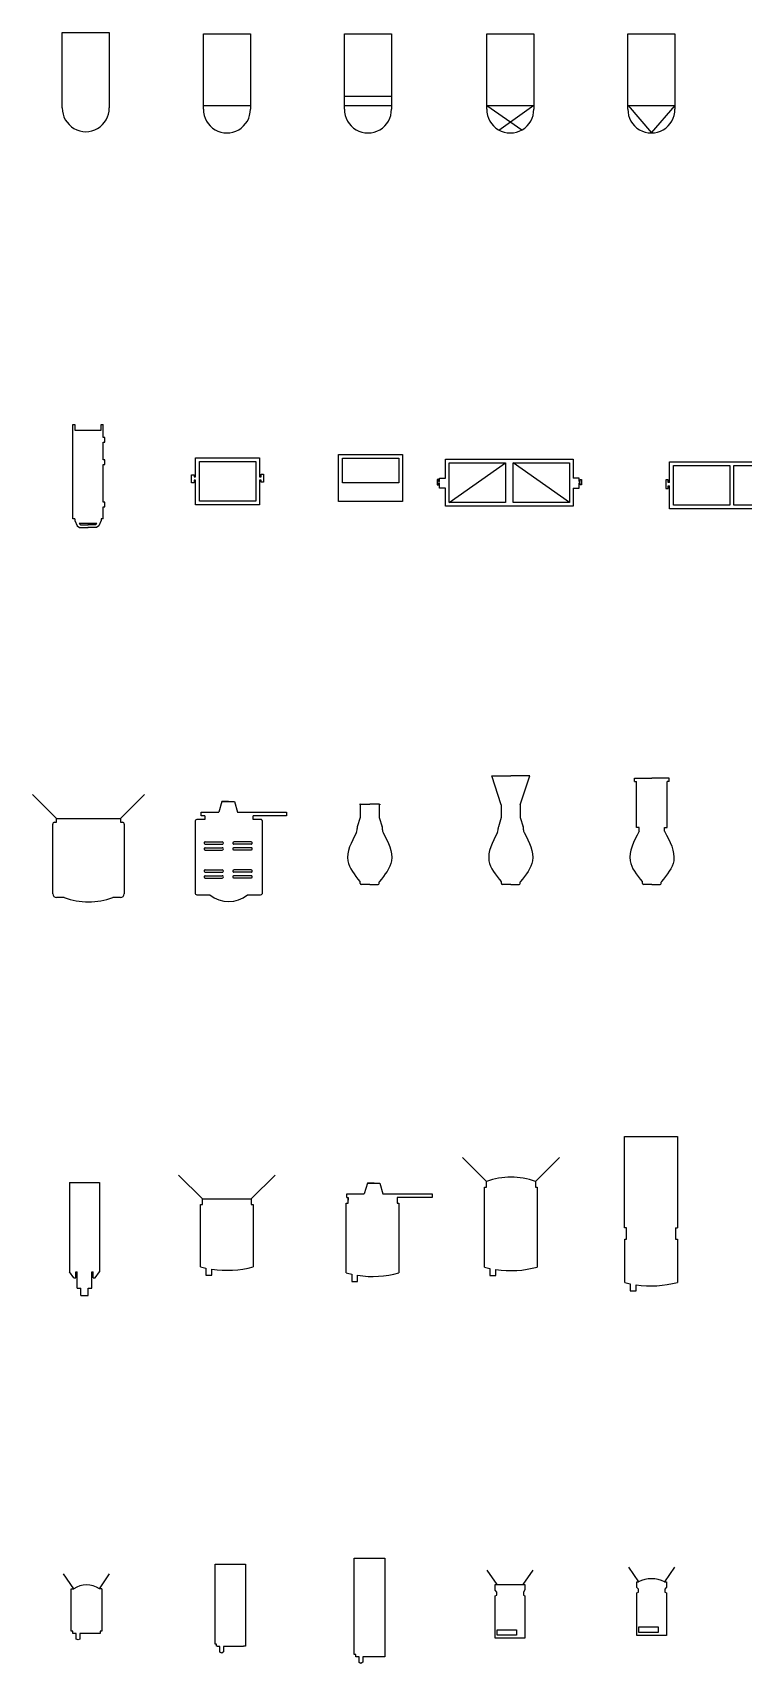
# Model space of a CAD drawing. Extents: x -17897 to 28333, y -5450 to 20354.
# Drawn here: x 6913 to 10692, y 3332 to 11998 of the extents above; entities that cross this region are included whole.
import ezdxf
from ezdxf.enums import TextEntityAlignment as Align

# ---------------------------------------------------------------- set-up
doc = ezdxf.new("R2010")
doc.units = 0
doc.layers.get('0').update_dxf_attribs({"linetype": 'CONTINUOUS'})
doc.layers.add('LANTERNS', color=7, linetype='CONTINUOUS')

# ---------------------------------------------------------------- blocks, each defined once
blk = doc.blocks.new('Par64-60')
at = {"layer": 'LANTERNS'}
for p, q in [((-129.7, 388.7), (120.3, 388.7)), ((-129.7, -11.3), (-129.7, 388.7)), ((120.3, 388.7), (120.3, -11.3))]:
    blk.add_line(p, q, dxfattribs=at)
blk.add_arc((-4.7, -12.7), 125, 179.33, 0.67, dxfattribs=at)
at = {"layer": 'LANTERNS', "width": 0.882353, "flags": 4}
blk.add_attdef('COLOUR', text='', height=50, dxfattribs=at).set_placement((-129.7, 188.7), (120.3, 188.7), align=Align.FIT)
blk = doc.blocks.new('Par64-61')
at = {"layer": 'LANTERNS'}
for p, q in [((-129.5, 382), (120.5, 382)), ((-129.5, -18), (-129.5, 382)), ((120.5, 382), (120.5, -18)), ((-129.7, 1.2), (120.3, 1.2))]:
    blk.add_line(p, q, dxfattribs=at)
blk.add_arc((-4.5, -19.5), 125, 179.33, 0.67, dxfattribs=at)
at = {"layer": 'LANTERNS', "width": 0.882353, "flags": 4}
blk.add_attdef('COLOUR', text='', height=50, dxfattribs=at).set_placement((-129.5, 182), (120.5, 182), align=Align.FIT)
blk = doc.blocks.new('Par64-62')
at = {"layer": 'LANTERNS'}
for p, q in [((-129.5, 382), (120.5, 382)), ((-129.5, -18), (-129.5, 382)), ((120.5, 382), (120.5, -18)), ((-129.7, 51.2), (120.3, 51.2)), ((-129.7, 1.2), (120.3, 1.2))]:
    blk.add_line(p, q, dxfattribs=at)
blk.add_arc((-4.5, -19.5), 125, 179.33, 0.67, dxfattribs=at)
at = {"layer": 'LANTERNS', "width": 0.882353}
blk.add_attdef('COLOUR', text='', height=50, dxfattribs=at).set_placement((-129.5, 182), (120.5, 182), align=Align.FIT)
blk = doc.blocks.new('Par64exg')
at = {"layer": 'LANTERNS'}
for p, q in [((-122.7, 382), (127.3, 382)), ((-122.7, -18), (-122.7, 382)), ((127.3, 382), (127.3, -18)), ((-122.9, 1.2), (127.1, 1.2)), ((-122.7, 1.2), (64.1, -127.9)), ((127.5, 0.6), (-58.9, -131.6))]:
    blk.add_line(p, q, dxfattribs=at)
blk.add_arc((2.3, -19.5), 125, 179.33, 0.67, dxfattribs=at)
at = {"layer": 'LANTERNS', "width": 0.882353}
blk.add_attdef('COLOUR', text='', height=50, dxfattribs=at).set_placement((-122.7, 182), (127.3, 182), align=Align.FIT)
blk = doc.blocks.new('Par64ray')
at = {"layer": 'LANTERNS'}
for p, q in [((-122.7, 382), (127.3, 382)), ((-122.7, -18), (-122.7, 382)), ((127.3, 382), (127.3, -18)), ((-122.9, 1.2), (127.1, 1.2)), ((-121, 0.6), (2.3, -144.5)), ((2.3, -144.5), (128.8, 0.6))]:
    blk.add_line(p, q, dxfattribs=at)
blk.add_arc((2.3, -19.5), 125, 179.33, 0.67, dxfattribs=at)
at = {"layer": 'LANTERNS', "width": 0.882353}
blk.add_attdef('COLOUR', text='', height=50, dxfattribs=at).set_placement((-122.7, 182), (127.3, 182), align=Align.FIT)
at = {"layer": 'LANTERNS', "flags": 4}
blk.add_attdef('LAMP', text='', height=50, dxfattribs=at).set_placement((2, -69.2), align=Align.CENTER)
blk = doc.blocks.new('AcclaimZoomProfile')
for p, q in [((-73, 305.7), (-63, 305.7)), ((-73, -194.3), (-73, 305.7)), ((-63, 305.7), (-63, 275.7)), ((-63, 275.7), (77, 275.7)), ((77, 275.7), (77, 305.7)), ((77, 305.7), (87, 305.7)), ((86.9, 237.7), (86.9, 306)), ((96, 237.7), (86.9, 237.7)), ((86.9, 212.7), (96, 212.7)), ((86.9, 118.5), (86.9, 212.6)), ((96, 212.7), (96, 237.7)), ((96, 118.5), (86.9, 118.5)), ((87.1, -107), (86.9, 93.5)), ((86.9, 93.5), (96, 93.5)), ((96, 93.5), (96, 118.5)), ((87, -194.3), (87.1, -132)), ((96.2, -107), (87.1, -107)), ((87.1, -132), (96.2, -132)), ((96.2, -132), (96.2, -107)), ((-62.8, -194.3), (-73, -194.3)), ((-62.8, -194.3), (-62.8, -204.3)), ((-62.8, -204.3), (-50.1, -231.4)), ((-50.1, -231.4), (-38.6, -241.1)), ((53.5, -219.3), (-39.2, -219.3)), ((-39.2, -219.3), (-37.9, -222.1)), ((-38.6, -241.1), (7.2, -241.1)), ((-37.9, -222.1), (-33.2, -226.1)), ((-33.2, -226.1), (7.2, -226.1)), ((47.4, -226.1), (7, -226.1)), ((52.9, -241.1), (7, -241.1)), ((52.2, -222.1), (47.4, -226.1)), ((53.5, -219.3), (52.2, -222.1)), ((64.3, -231.4), (52.9, -241.1)), ((77, -204.3), (64.3, -231.4)), ((87, -194.3), (77, -194.3)), ((77, -194.3), (77, -204.3))]:
    blk.add_line(p, q)
at = {"flags": 4}
for tag, width, p, p2 in [('COLOUR', 0.491727, (-62.5, 129.7), (76.8, 129.7)), ('GOBO/IRIS', 0.348307, (-62.5, -45.4), (76.8, -45.4))]:
    blk.add_attdef(tag, text='', height=50, dxfattribs=dict(at, width=width)).set_placement(p, p2, align=Align.FIT)
blk = doc.blocks.new('AuroraFlood')
for p, q in [((-170.7, 129.6), (169.3, 129.6)), ((-170.7, 27.6), (-170.7, 129.6)), ((-150.7, -100.4), (-150.7, 109.6)), ((-150.7, 109.6), (149.3, 109.6)), ((149.3, 109.6), (149.3, -100.4)), ((169.3, 129.6), (169.3, 28.6)), ((-192.7, -3.4), (-192.7, 39)), ((-192.7, 39), (-179.2, 39)), ((-179.2, 39), (-179.2, 27.6)), ((-179.2, 27.6), (-170.7, 27.6)), ((-170.7, 10), (-179.2, 10)), ((-179.2, 10), (-179.2, -3.4)), ((-170.7, -120.4), (-170.7, 10)), ((168.9, 28.6), (177.2, 28.6)), ((177.2, 11), (168.9, 11)), ((169.3, 11), (169.3, -120.4)), ((177.2, 42.1), (190.6, 42.1)), ((177.2, 28.6), (177.2, 42.1)), ((177.2, -0.3), (177.2, 11)), ((190.6, 42.1), (190.6, -0.3)), ((-179.2, -3.4), (-192.7, -3.4)), ((190.6, -0.3), (177.2, -0.3)), ((169.3, -120.4), (-170.7, -120.4)), ((149.3, -100.4), (-150.7, -100.4))]:
    blk.add_line(p, q)
at = {"width": 1.058824, "flags": 4}
blk.add_attdef('COLOUR', text='', height=50, dxfattribs=at).set_placement((-150.7, 4.6), (149.3, 4.6), align=Align.FIT)
blk = doc.blocks.new('AuroraGroundrow')
for p, q in [((-160.6, -103.4), (-160.6, 146.6)), ((-160.6, 146.6), (179.4, 146.6)), ((-140.6, 126.6), (159.4, 126.6)), ((-140.6, -3.4), (-140.6, 126.6)), ((159.4, 126.6), (159.4, -3.4)), ((179.4, 146.6), (179.4, -103.4)), ((159.4, -3.4), (-140.6, -3.4)), ((179.4, -103.4), (-160.6, -103.4))]:
    blk.add_line(p, q)
at = {"width": 1.058824, "flags": 4}
blk.add_attdef('COLOUR', text='', height=50, dxfattribs=at).set_placement((-140.6, 61.6), (159.4, 61.6), align=Align.FIT)
blk = doc.blocks.new('Aurora2x2cellFlood')
for p, q in [((-343, 122.5), (-3, 122.5)), ((-343, 21.6), (-343, 122.5)), ((-323, -107.5), (-23, 102.5)), ((-323, 102.5), (-23, 102.5)), ((-323, -107.5), (-323, 102.5)), ((-23, 102.5), (-23, -107.5)), ((-3, 122.5), (337, 122.5)), ((317, -107.5), (17, 102.5)), ((17, 102.5), (317, 102.5)), ((17, -107.5), (17, 102.5)), ((317, 102.5), (317, -107.5)), ((337, 122.5), (337, 21.6)), ((-386.3, 13.6), (-386.3, -15.2)), ((-379.3, 13.6), (-386.3, 13.6)), ((-379.3, 2.6), (-379.3, 13.6)), ((-374.8, 2.6), (-379.3, 2.6)), ((-374.8, 2.6), (-374.8, 21.6)), ((-374.8, 21.6), (-343, 21.6)), ((369.1, 21.6), (337, 21.6)), ((369.1, 2.6), (369.1, 21.6)), ((369.1, 2.6), (373.6, 2.6)), ((373.6, 13.6), (380.6, 13.6)), ((373.6, 2.6), (373.6, 13.6)), ((380.6, 13.6), (380.6, -15.2)), ((-386.3, -15.2), (-379.3, -15.2)), ((-379.3, -4.4), (-374.8, -4.4)), ((-379.3, -15.2), (-379.3, -4.4)), ((-374.8, -31.3), (-374.8, -4.4)), ((-343, -31.3), (-374.8, -31.3)), ((-343, -127.5), (-343, -31.3)), ((337, -31.3), (337, -127.5)), ((337, -31.3), (369.1, -31.3)), ((373.6, -4.4), (369.1, -4.4)), ((369.1, -31.3), (369.1, -4.4)), ((373.6, -15.2), (373.6, -4.4)), ((380.6, -15.2), (373.6, -15.2)), ((-3, -127.5), (-343, -127.5)), ((-23, -107.5), (-323, -107.5)), ((337, -127.5), (-3, -127.5)), ((317, -107.5), (17, -107.5))]:
    blk.add_line(p, q)
at = {"flags": 4}
for tag, width, p, p2 in [('COLOUR1', 0.589736, (-323.2, 26.8), (-136.4, 26.8)), ('COLOUR2', 0.557048, (127.2, 26.8), (312.9, 26.8)), ('COLOUR3', 0.560249, (-212.2, -80.9), (-25.4, -80.9)), ('COLOUR4', 0.531436, (20.5, -80.9), (197.6, -80.9))]:
    blk.add_attdef(tag, text='', height=50, dxfattribs=dict(at, width=width)).set_placement(p, p2, align=Align.FIT)
blk = doc.blocks.new('Aurora4cellFlood')
for p, q in [((-650.8, -2.6), (-650.8, 108.5)), ((-650.8, 108.5), (-296.5, 108.5)), ((-630.8, -121.5), (-630.8, 88.5)), ((-630.8, 88.5), (-330.8, 88.5)), ((-330.8, 88.5), (-330.8, -121.5)), ((-329.4, 108.5), (-9.4, 108.5)), ((-309.4, -121.5), (-309.4, 88.5)), ((-309.4, 88.5), (-9.4, 88.5)), ((-9.4, 88.5), (-9.4, -121.5)), ((-8, 108.5), (312, 108.5)), ((12, 88.5), (312, 88.5)), ((12, -121.5), (12, 88.5)), ((312, 88.5), (312, -121.5)), ((313.4, 108.5), (653.4, 108.5)), ((333.4, -121.5), (333.4, 88.5)), ((333.4, 88.5), (633.4, 88.5)), ((633.4, 88.5), (633.4, -121.5)), ((653.4, 108.5), (653.4, -2.6)), ((-671.7, 12.4), (-671.7, -33.5)), ((-658.7, 12.4), (-671.7, 12.4)), ((-658.7, -2.6), (-658.7, 12.4)), ((661.3, -2.6), (661.3, 12.4)), ((661.3, 12.4), (674.3, 12.4)), ((674.3, 12.4), (674.3, -33.5)), ((-671.7, -33.5), (-658.7, -33.5)), ((-650.7, -2.6), (-658.7, -2.6)), ((-658.7, -20.5), (-650.7, -20.5)), ((-658.7, -33.5), (-658.7, -20.5)), ((-650.8, -141.5), (-650.8, -20.5)), ((653.4, -2.6), (661.3, -2.6)), ((661.3, -20.5), (653.4, -20.5)), ((653.4, -20.5), (653.4, -141.5)), ((661.3, -33.5), (661.3, -20.5)), ((674.3, -33.5), (661.3, -33.5)), ((-296.5, -141.5), (-650.8, -141.5)), ((-330.8, -121.5), (-630.8, -121.5)), ((-9.4, -141.5), (-329.4, -141.5)), ((-9.4, -121.5), (-309.4, -121.5)), ((312, -141.5), (-8, -141.5)), ((312, -121.5), (12, -121.5)), ((653.4, -141.5), (313.4, -141.5)), ((633.4, -121.5), (333.4, -121.5))]:
    blk.add_line(p, q)
at = {"flags": 4}
for tag, width, p, p2 in [('COLOUR1', 0.947368, (-630.8, -16.5), (-330.8, -16.5)), ('COLOUR2', 0.9, (-309.4, -16.5), (-9.4, -16.5)), ('COLOUR3', 0.9, (12, -16.5), (312, -16.5)), ('COLOUR4', 0.9, (333.4, -16.5), (633.4, -16.5))]:
    blk.add_attdef(tag, text='', height=50, dxfattribs=dict(at, width=width)).set_placement(p, p2, align=Align.FIT)
blk = doc.blocks.new('Patt243')
for p, q in [((-160.2, 212.9), (-287.5, 340.1)), ((179.8, 212.9), (307.1, 340.1)), ((-180.2, -187.1), (-180.2, 182.9)), ((-170.2, 192.9), (-160.2, 192.9)), ((-160.2, 212.9), (179.8, 212.9)), ((-160.2, 192.9), (-160.2, 212.9)), ((179.8, 212.9), (179.8, 192.9)), ((179.8, 192.9), (189.8, 192.9)), ((199.8, 182.9), (199.8, -187.1)), ((-120.2, -207.1), (-160.2, -207.1)), ((179.8, -207.1), (139.8, -207.1))]:
    blk.add_line(p, q)
for centre, radius, start, end in [((-170.2, 182.9), 10, 90, 180), ((189.8, 182.9), 10, 0, 90), ((-160.2, -187.1), 20, 180, 270), ((9.8, 152.2), 382.1, 250.11131, 289.88869), ((179.8, -187.1), 20, 270, 0)]:
    blk.add_arc(centre, radius, start, end)
at = {"width": 1.198838}
blk.add_attdef('COLOUR', text='', height=50, dxfattribs=at).set_placement((-159.6, -2.1), (180.1, -2.1), align=Align.FIT)
blk = doc.blocks.new('Patt252')
at = {"layer": 'LANTERNS'}
for p, q in [((-31.1, 303.6), (-47.7, 245.7)), ((4.1, 303.6), (-31.1, 303.6)), ((-31.1, 303.6), (35.2, 303.6)), ((35.2, 303.6), (51.7, 245.7)), ((-173.7, 197.1), (-173.7, -182.9)), ((-154.6, 207.1), (-163.7, 207.1)), ((-122.2, 207.1), (-154.6, 207.1)), ((-140.9, 245.7), (-47.7, 245.7)), ((-140.9, 227.1), (-140.9, 245.7)), ((-122.2, 227.1), (-140.9, 227.1)), ((-122.2, 227.1), (-122.2, 207.1)), ((51.7, 245.7), (312.7, 245.7)), ((312.7, 227.1), (135.4, 227.1)), ((135.4, 207.1), (135.4, 227.1)), ((174.9, 207.4), (135.4, 207.1)), ((185, -182.9), (185, 197.4)), ((312.7, 245.7), (312.7, 227.1)), ((-120.1, 88.4), (-29, 88.4)), ((124.2, 88.4), (33.1, 88.4)), ((-120.1, 76), (-29, 76)), ((-120.1, 57.4), (-29, 57.4)), ((-120.1, 45), (-29, 45)), ((124.2, 76), (33.1, 76)), ((124.2, 57.4), (33.1, 57.4)), ((124.2, 45), (33.1, 45)), ((-120.1, -60.6), (-29, -60.6)), ((-120.1, -73), (-29, -73)), ((124.2, -60.6), (33.1, -60.6)), ((124.2, -73), (33.1, -73)), ((-120.1, -91.6), (-29, -91.6)), ((-120.1, -104), (-29, -104)), ((124.2, -91.6), (33.1, -91.6)), ((124.2, -104), (33.1, -104)), ((-163.8, -192.9), (-94.6, -192.9)), ((105.4, -192.9), (175, -192.9))]:
    blk.add_line(p, q, dxfattribs=at)
for centre, radius, start, end in [((-163.7, 197.1), 10, 90, 180), ((175, 197.4), 10, 0, 90.40889), ((-120, 82.2), 6.2, 91.5507, 271.5507), ((-29, 82.2), 6.21, 269.92632, 89.92632), ((33.1, 82.2), 6.21, 90.07368, 270.07368), ((124.1, 82.2), 6.2, 268.4493, 88.4493), ((-120, 51.2), 6.2, 91.5507, 271.5507), ((-29, 51.2), 6.21, 269.92632, 89.92632), ((33.1, 51.2), 6.21, 90.07368, 270.07368), ((124.1, 51.2), 6.2, 268.4493, 88.4493), ((-120, -66.8), 6.2, 91.5507, 271.5507), ((-29, -66.8), 6.21, 269.92632, 89.92632), ((33.1, -66.8), 6.21, 90.07368, 270.07368), ((124.1, -66.8), 6.2, 268.4493, 88.4493), ((-120, -97.8), 6.2, 91.5507, 271.5507), ((-29, -97.8), 6.21, 269.92632, 89.92632), ((33.1, -97.8), 6.21, 90.07368, 270.07368), ((124.1, -97.8), 6.2, 268.4493, 88.4493), ((-163.7, -182.9), 10, 180, 269.94617), ((5.4, -73.3), 155.9, 230.10018, 309.89982), ((175, -182.9), 10, 270, 0)]:
    blk.add_arc(centre, radius, start, end, dxfattribs=at)
blk.add_attdef('LENS', text='', height=50, dxfattribs=at).set_placement((1.3, 325.2), align=Align.CENTER)
blk.add_attdef('DISC', text='', height=50, dxfattribs=at).set_placement((-60.4, 265), align=Align.RIGHT)
blk.add_attdef('RPM', (63.8, 262.8), '', height=50, dxfattribs=at)
blk = doc.blocks.new('Patt23')
for p, q in [((-45.5, 141.8), (-48.5, 141.8)), ((-48.5, 141.8), (-48.5, 136.8)), ((-48.5, 136.8), (-45.5, 136.8)), ((-45.5, 141.8), (4.8, 141.8)), ((-45.5, 136.8), (-45.5, 70.5)), ((55.1, 141.8), (4.8, 141.8)), ((55.1, 141.8), (58.1, 141.8)), ((55.1, 136.8), (55.1, 70.5)), ((58.1, 136.8), (55.1, 136.8)), ((58.1, 141.8), (58.1, 136.8)), ((-62.6, 4.4), (-62.6, 12.3)), ((-45.5, 70.5), (-61.2, 21.4)), ((55.1, 70.5), (70.9, 21.4)), ((72.3, 4.4), (72.3, 12.3)), ((-45.2, -281.3), (-45.2, -273.8)), ((4.8, -286.3), (-40.2, -286.3)), ((4.8, -286.3), (49.8, -286.3)), ((54.8, -281.3), (54.8, -273.8))]:
    blk.add_line(p, q)
for centre, radius, start, end in [((-92.6, 4.4), 30, 332.10005, 0), ((-32.6, 12.3), 30, 162.22418, 180), ((42.3, 12.3), 30, 0, 17.77582), ((102.3, 4.4), 30, 180, 207.89995), ((-50.2, -273.8), 5, 0, 49.15014), ((-40.2, -281.3), 5, 180, 270), ((49.8, -281.3), 5, 270, 360), ((59.8, -273.8), 5, 130.84986, 180)]:
    blk.add_arc(centre, radius, start, end)
for points in [[(-66.1, -9.6), (-93.3, -61), (-140.1, -153.8), (-75.7, -234.1), (-46.9, -270)], [(75.8, -9.6), (103, -61), (149.8, -153.8), (85.4, -234.1), (56.6, -270)]]:
    blk.add_open_spline(points, degree=3, knots=[6.706666, 6.706666, 6.706666, 6.706666, 163.883075, 291.660256, 291.660256, 291.660256, 291.660256])
for tag, width, p, p2 in [('GOBO/IRIS', 0.337291, (-62.6, -54.9), (72.3, -54.9)), ('COLOUR', 0.668312, (-88.4, -152.5), (100.9, -152.5))]:
    blk.add_attdef(tag, text='', height=50, dxfattribs=dict(width=width)).set_placement(p, p2, align=Align.FIT)
blk = doc.blocks.new('Patt23N')
for p, q in [((-95.7, 291.8), (-45.5, 291.8)), ((-45.5, 136.8), (-95.7, 291.8)), ((-45.5, 291.8), (4.8, 291.8)), ((55.1, 291.8), (4.8, 291.8)), ((105.4, 291.8), (55.1, 291.8)), ((55.1, 136.8), (105.4, 291.8)), ((-45.5, 136.8), (-45.5, 70.5)), ((55.1, 136.8), (55.1, 70.5)), ((-62.6, 4.4), (-62.6, 12.3)), ((-45.5, 70.5), (-61.2, 21.4)), ((55.1, 70.5), (70.9, 21.4)), ((72.3, 4.4), (72.3, 12.3)), ((-45.2, -281.3), (-45.2, -273.8)), ((4.8, -286.3), (-40.2, -286.3)), ((4.8, -286.3), (49.8, -286.3)), ((54.8, -281.3), (54.8, -273.8))]:
    blk.add_line(p, q)
for centre, radius, start, end in [((-92.6, 4.4), 30, 332.10005, 0), ((-32.6, 12.3), 30, 162.22418, 180), ((42.3, 12.3), 30, 0, 17.77582), ((102.3, 4.4), 30, 180, 207.89995), ((-50.2, -273.8), 5, 0, 49.15014), ((-40.2, -281.3), 5, 180, 270), ((49.8, -281.3), 5, 270, 360), ((59.8, -273.8), 5, 130.84986, 180)]:
    blk.add_arc(centre, radius, start, end)
for points in [[(-66.1, -9.6), (-93.3, -61), (-140.1, -153.8), (-75.7, -234.1), (-46.9, -270)], [(75.8, -9.6), (103, -61), (149.8, -153.8), (85.4, -234.1), (56.6, -270)]]:
    blk.add_open_spline(points, degree=3, knots=[6.706666, 6.706666, 6.706666, 6.706666, 163.883075, 291.660256, 291.660256, 291.660256, 291.660256])
for tag, width, p, p2 in [('GOBO/IRIS', 0.337291, (-62.6, -54.9), (72.3, -54.9)), ('COLOUR', 0.668312, (-88.4, -152.5), (100.9, -152.5))]:
    blk.add_attdef(tag, text='', height=50, dxfattribs=dict(width=width)).set_placement(p, p2, align=Align.FIT)
blk = doc.blocks.new('Patt23Nmk2')
for p, q in [((-87.9, 280.1), (4.8, 280.1)), ((-87.9, 261.5), (-87.9, 280.1)), ((-87.9, 261.5), (-76.5, 261.5)), ((-76.5, 17), (-76.5, 261.5)), ((97.6, 280.1), (4.8, 280.1)), ((86.2, 17), (86.2, 261.5)), ((97.6, 261.5), (86.2, 261.5)), ((97.6, 261.5), (97.6, 280.1)), ((-62.6, 17), (-76.5, 17)), ((-62.6, -3), (-62.6, 17)), ((72.3, 17), (86.2, 17)), ((72.3, -3), (72.3, 17)), ((-45.2, -281.3), (-45.2, -273.8)), ((4.8, -286.3), (-40.2, -286.3)), ((4.8, -286.3), (49.8, -286.3)), ((54.8, -281.3), (54.8, -273.8))]:
    blk.add_line(p, q)
for centre, start, end in [((-50.2, -273.8), 0, 49.15014), ((-40.2, -281.3), 180, 270), ((49.8, -281.3), 270, 360), ((59.8, -273.8), 130.84986, 180)]:
    blk.add_arc(centre, 5, start, end)
for points in [[(-62.6, -3), (-111.1, -159.6), (-46.9, -270)], [(72.3, -3), (120.8, -159.6), (56.6, -270)]]:
    blk.add_spline(points, degree=3)
for tag, width, p, p2 in [('COLOUR', 0.574055, (-76.5, 139.2), (86.2, 139.2)), ('GOBO/IRIS', 0.337291, (-62.6, -3), (72.3, -3))]:
    blk.add_attdef(tag, text='', height=50, dxfattribs=dict(width=width)).set_placement(p, p2, align=Align.FIT)
blk = doc.blocks.new('Brio18-30')
for p, q in [((249.3, 684.5), (409.3, 684.5)), ((249.3, 684.5), (249.5, 211)), ((409.3, 684.5), (409.5, 211)), ((273.2, 177.9), (249.5, 211)), ((273.2, 177.9), (283.8, 177.9)), ((283.8, 177.9), (283.8, 211)), ((283.8, 211), (290.8, 211)), ((290.8, 122.9), (290.8, 211)), ((367.8, 122.9), (367.8, 211)), ((367.8, 211), (374.8, 211)), ((374.8, 177.9), (374.8, 211)), ((374.8, 177.9), (385.4, 177.9)), ((385.4, 177.9), (409.5, 211)), ((290.8, 122.9), (310, 122.9)), ((310, 84.5), (310, 122.9)), ((348.5, 84.5), (348.5, 122.9)), ((348.5, 122.9), (367.8, 122.9)), ((310, 84.5), (348.5, 84.5))]:
    blk.add_line(p, q)
at = {"flags": 4}
for tag, width, p, p2 in [('COLOUR', 0.564706, (249.4, 588.2), (409.4, 588.2)), ('GOBO/IRIS', 0.4, (249.4, 364.4), (409.4, 364.4))]:
    blk.add_attdef(tag, text='', height=50, dxfattribs=dict(at, width=width)).set_placement(p, p2, align=Align.FIT)
blk = doc.blocks.new('CadenzaF')
for p, q in [((-134.6, 190.7), (-261.8, 317.9)), ((125.4, 190.7), (252.7, 317.9)), ((-134.6, 190.7), (125.4, 190.7)), ((-134.6, 160.7), (-134.6, 190.7)), ((125.4, 190.7), (125.4, 160.7)), ((-144.6, -169.3), (-144.6, 160.7)), ((-144.6, 160.7), (-134.6, 160.7)), ((125.4, 160.7), (135.4, 160.7)), ((135.4, 160.7), (135.4, -169.3)), ((-116.1, -176.4), (-116.1, -214.9)), ((-116.1, -214.9), (-92.9, -214.9)), ((-92.9, -214.9), (-84.6, -214.9)), ((-84.6, -214.9), (-84.6, -182.3))]:
    blk.add_line(p, q)
for start, end in [(254.49911, 257.70491), (261.21344, 285.50089)]:
    blk.add_arc((-4.6, 335.4), 523.8, start, end)
at = {"width": 0.988235, "flags": 4}
blk.add_attdef('COLOUR', text='', height=50, dxfattribs=at).set_placement((-144.6, -4.3), (135.4, -4.3), align=Align.FIT)
blk = doc.blocks.new('CadenzaEP')
for p, q in [((-7.5, 275.2), (-24.1, 217.3)), ((-7.5, 275.2), (58.8, 275.2)), ((27.7, 275.2), (-7.5, 275.2)), ((58.8, 275.2), (75.3, 217.3)), ((-117.3, 217.3), (-24.1, 217.3)), ((-117.3, 198.7), (-117.3, 217.3)), ((-117.3, 198.7), (-109.5, 198.7)), ((-109.5, 198.7), (-109.5, 184)), ((-109.5, 168.1), (-109.5, 198.1)), ((75.3, 217.3), (336.3, 217.3)), ((336.3, 198.7), (149.9, 198.7)), ((150.5, 198.1), (150.5, 168.1)), ((336.3, 217.3), (336.3, 198.7)), ((-119.5, -201.9), (-119.5, 168.1)), ((-119.5, 168.1), (-109.5, 168.1)), ((150.5, 168.1), (160.5, 168.1)), ((160.5, 168.1), (160.5, -201.9)), ((-91, -209), (-91, -247.5)), ((-91, -247.5), (-67.8, -247.5)), ((-67.8, -247.5), (-59.5, -247.5)), ((-59.5, -247.5), (-59.5, -214.8))]:
    blk.add_line(p, q)
for start, end in [(254.49911, 257.70491), (261.21344, 285.50089)]:
    blk.add_arc((20.5, 302.9), 523.8, start, end)
blk.add_attdef('DISC', text='', height=50).set_placement((-32.9, 227.4), align=Align.RIGHT)
blk.add_attdef('LENS', text='', height=50).set_placement((24, 285.2), align=Align.CENTER)
blk.add_attdef('RPM', (126, 226.4), '', height=50)
blk = doc.blocks.new('CadenzaPC')
for p, q in [((-124.2, 284.1), (-251.5, 411.4)), ((135.8, 284.1), (263, 411.4)), ((-124.2, 254.1), (-124.2, 284.1)), ((135.8, 284.1), (135.8, 254.1)), ((-134.2, -170.9), (-134.2, 254.1)), ((-134.2, 254.1), (-124.2, 254.1)), ((135.8, 254.1), (145.8, 254.1)), ((145.8, 254.1), (145.8, -170.9)), ((-105.8, -178), (-105.8, -216.5)), ((-105.8, -216.5), (-82.5, -216.5)), ((-82.5, -216.5), (-74.2, -216.5)), ((-74.2, -216.5), (-74.2, -183.8))]:
    blk.add_line(p, q)
for centre, radius, start, end in [((5.8, -86.1), 392.3, 70.6493, 109.3507), ((5.8, 333.9), 523.8, 254.49911, 257.70491), ((5.8, 333.9), 523.8, 261.21344, 285.50089)]:
    blk.add_arc(centre, radius, start, end)
at = {"width": 0.988235}
blk.add_attdef('COLOUR', text='', height=50, dxfattribs=at).set_placement((-134.2, 41.6), (145.8, 41.6), align=Align.FIT)
blk = doc.blocks.new('Cadenza19-32')
for p, q in [((-140.3, 37.7), (-140.3, 522.7)), ((-140.3, 522.7), (141.5, 522.7)), ((141.5, 522.7), (141.5, 37.7)), ((-129.2, 37.7), (-140.3, 37.7)), ((-129.2, -22.3), (-129.2, 37.7)), ((130.3, 37.7), (130.3, -22.3)), ((130.3, 37.7), (141.5, 37.7)), ((-139.2, -252.3), (-139.2, -22.3)), ((-139.2, -22.3), (-129.2, -22.3)), ((130.3, -22.3), (140.8, -22.3)), ((130.8, -22.3), (140.8, -22.3)), ((140.8, -22.3), (140.8, -252.3)), ((-110.8, -259.3), (-110.8, -297.8)), ((-110.8, -297.8), (-87.6, -297.8)), ((-87.6, -297.8), (-79.3, -297.8)), ((-79.3, -297.8), (-79.3, -265.2))]:
    blk.add_line(p, q)
for start, end in [(254.49911, 257.70491), (261.21344, 285.50089)]:
    blk.add_arc((0.8, 252.5), 523.8, start, end)
for tag, width, p, p2 in [('COLOUR', 0.994675, (-140.3, 280.2), (141.5, 280.2)), ('GOBO/IRIS', 0.648741, (-129.2, 37.7), (130.3, 37.7))]:
    blk.add_attdef(tag, text='', height=50, dxfattribs=dict(width=width)).set_placement(p, p2, align=Align.FIT)
blk = doc.blocks.new('PreludePC')
for p, q in [((-81.6, 119.5), (-69, 119.5)), ((81.1, 119.5), (67.5, 119.5))]:
    blk.add_line(p, q)
blk.add_arc((-0.7, 14.4), 125.4, 57.03033, 122.96967)
at = {"layer": 'LANTERNS'}
for p, q in [((-69, 119.5), (-123.6, 198.4)), ((67.5, 119.5), (122.1, 198.4)), ((-81.6, -105.8), (-81.6, 119.5)), ((81.1, 119.5), (81.1, -105.8)), ((-72.9, -105.8), (-81.6, -105.8)), ((-72.9, -117.4), (-72.9, -105.8)), ((-55.3, -117.4), (-72.9, -117.4)), ((-55.3, -147.6), (-55.3, -117.4)), ((-45.6, -152.5), (-55.3, -147.6)), ((-36.8, -147.6), (-45.6, -152.5)), ((72.4, -117.4), (-36.8, -117.4)), ((-36.8, -117.4), (-36.8, -147.6)), ((81.1, -105.8), (72.4, -105.8)), ((72.4, -105.8), (72.4, -117.4))]:
    blk.add_line(p, q, dxfattribs=at)
at = {"width": 0.514529, "flags": 4}
blk.add_attdef('COLOUR', text='', height=50, dxfattribs=at).set_placement((-73, -10.3), (72.8, -10.3), align=Align.FIT)
blk = doc.blocks.new('Prelude28-40')
at = {"layer": 'LANTERNS'}
for p, q in [((-67.7, -175.6), (-67.7, 249.6)), ((-67.7, 249.6), (94.7, 249.6)), ((94.7, 249.6), (94.7, -186.4)), ((-60, -175.6), (-67.7, -175.6)), ((-60, -186.4), (-60, -175.6)), ((-56.9, -186.4), (-60, -186.4)), ((-56.9, -188), (-56.9, -186.4)), ((-41.4, -188), (-56.9, -188)), ((-41.4, -217.4), (-41.4, -188)), ((-32.2, -222), (-41.4, -217.4)), ((-22.9, -215.8), (-32.2, -222)), ((83.9, -188), (-22.9, -188)), ((-22.9, -188), (-22.9, -215.8)), ((83.9, -186.4), (83.9, -188)), ((94.7, -186.4), (83.9, -186.4))]:
    blk.add_line(p, q, dxfattribs=at)
at = {"flags": 4}
for tag, width, p, p2 in [('COLOUR', 0.499032, (-56.4, 158.9), (85, 158.9)), ('GOBO/IRIS', 0.353481, (-56.4, -9.5), (85, -9.5))]:
    blk.add_attdef(tag, text='', height=50, dxfattribs=dict(at, width=width)).set_placement(p, p2, align=Align.FIT)
blk = doc.blocks.new('Prelude16-30')
at = {"layer": 'LANTERNS'}
for p, q in [((-77.2, 282.6), (85.2, 282.6)), ((-77.2, -230.7), (-77.2, 282.6)), ((85.2, 282.6), (85.2, -241.5)), ((-69.5, -230.7), (-77.2, -230.7)), ((-69.5, -241.5), (-69.5, -230.7)), ((-66.4, -241.5), (-69.5, -241.5)), ((-66.4, -243), (-66.4, -241.5)), ((-50.9, -243), (-66.4, -243)), ((-50.9, -272.4), (-50.9, -243)), ((-32.3, -243), (-32.3, -270.9)), ((74.4, -243), (-32.3, -243)), ((85.2, -241.5), (74.4, -241.5)), ((74.4, -241.5), (74.4, -243)), ((-41.6, -277), (-50.9, -272.4)), ((-32.3, -270.9), (-41.6, -277))]:
    blk.add_line(p, q, dxfattribs=at)
at = {"layer": 'LANTERNS', "flags": 4}
for tag, width, p, p2 in [('COLOUR', 0.503934, (-68.8, 145.9), (74, 145.9)), ('GOBO/IRIS', 0.356954, (-68.8, -51.3), (74, -51.3))]:
    blk.add_attdef(tag, text='', height=50, dxfattribs=dict(at, width=width)).set_placement(p, p2, align=Align.FIT)
blk = doc.blocks.new('QuartetF')
at = {"layer": 'LANTERNS'}
for p, q in [((-122.9, 218.9), (-70, 142)), ((122.7, 218.9), (68.9, 142)), ((-77.5, 112.3), (-77.5, 142)), ((-77.5, 142), (80, 142)), ((-70, 102.1), (-77.5, 112.3)), ((-70, 86.3), (-70, 102.1)), ((80, 113.2), (71.7, 102.1)), ((71.7, 102.1), (71.7, 86.3)), ((80, 142), (80, 113.2)), ((-77.5, 82.6), (-70, 86.3)), ((-77.5, -142.7), (-77.5, 82.6)), ((71.7, 86.3), (80, 82.6)), ((80, 82.6), (80, -142.7)), ((80, -142.7), (-77.5, -142.7)), ((-68.2, -127.9), (-68.2, -98.2)), ((-68.2, -98.2), (35.6, -98.2)), ((35.6, -127.9), (-68.2, -127.9)), ((35.6, -98.2), (35.6, -127.9))]:
    blk.add_line(p, q, dxfattribs=at)
at = {"layer": 'LANTERNS', "width": 0.551963, "flags": 4}
blk.add_attdef('COLOUR', text='', height=50, dxfattribs=at).set_placement((-77.5, -30), (78.9, -30), align=Align.FIT)
blk = doc.blocks.new('QuartetPC')
for p, q in [((-74.4, 156.4), (-67, 156.4)), ((72, 156.4), (83.1, 156.4))]:
    blk.add_line(p, q)
blk.add_arc((2.5, 16.1), 156.6, 63.65316, 116.34684)
at = {"layer": 'LANTERNS'}
for p, q in [((-119.8, 233.4), (-67, 156.4)), ((125.7, 233.4), (72, 156.4)), ((-74.4, 126.7), (-74.4, 156.4)), ((-67, 116.5), (-74.4, 126.7)), ((-74.4, 97.1), (-67, 100.8)), ((-74.4, -128.2), (-74.4, 97.1)), ((-67, 100.8), (-67, 116.5)), ((83.1, 127.7), (74.7, 116.5)), ((74.7, 116.5), (74.7, 100.8)), ((74.7, 100.8), (83.1, 97.1)), ((83.1, 156.4), (83.1, 127.7)), ((83.1, 97.1), (83.1, -128.2)), ((-65.1, -83.7), (38.6, -83.7)), ((-65.1, -113.4), (-65.1, -83.7)), ((38.6, -83.7), (38.6, -113.4)), ((83.1, -128.2), (-74.4, -128.2)), ((38.6, -113.4), (-65.1, -113.4))]:
    blk.add_line(p, q, dxfattribs=at)
at = {"width": 0.554248, "flags": 4}
blk.add_attdef('COLOUR', text='', height=50, dxfattribs=at).set_placement((-74.4, 37.3), (82.6, 37.3), align=Align.FIT)

msp = doc.modelspace()

# ---------------------------------------------------------------- block references
at = {"color": 0}
for name, p in [('Par64-60', (7200, 11609.1)), ('Par64-61', (7950, 11609.1)), ('Par64-62', (8700, 11609.1)), ('Par64exg', (9450, 11609.1)), ('Par64ray', (10200, 11609.1))]:
    msp.add_blockref(name, p, dxfattribs=at)
at = {"layer": 'LANTERNS', "color": 0}
for name, p in [('AcclaimZoomProfile', (7200, 9609.1)), ('AuroraFlood', (7950, 9609.1)), ('AuroraGroundrow', (8700, 9609.1)), ('Aurora2x2cellFlood', (9450, 9609.1)), ('Aurora4cellFlood', (10950, 9609.1)), ('Patt23N', (9450, 7756.7)), ('Patt23Nmk2', (10200, 7756.7)), ('Patt243', (7200, 7609.1)), ('Patt252', (7950, 7609.1)), ('Patt23', (8700, 7756.7)), ('Cadenza19-32', (10200, 5609.1)), ('CadenzaPC', (9450, 5609.1)), ('CadenzaF', (7950, 5609.1)), ('Brio18-30', (6859, 5202.3)), ('CadenzaEP', (8700, 5609.1)), ('Prelude28-40', (7950, 3609.1)), ('Prelude16-30', (8700, 3609.1)), ('QuartetF', (9450, 3609.1)), ('QuartetPC', (10200, 3609.1)), ('PreludePC', (7200, 3609.1))]:
    msp.add_blockref(name, p, dxfattribs=at)

doc.saveas('drawing.dxf')
